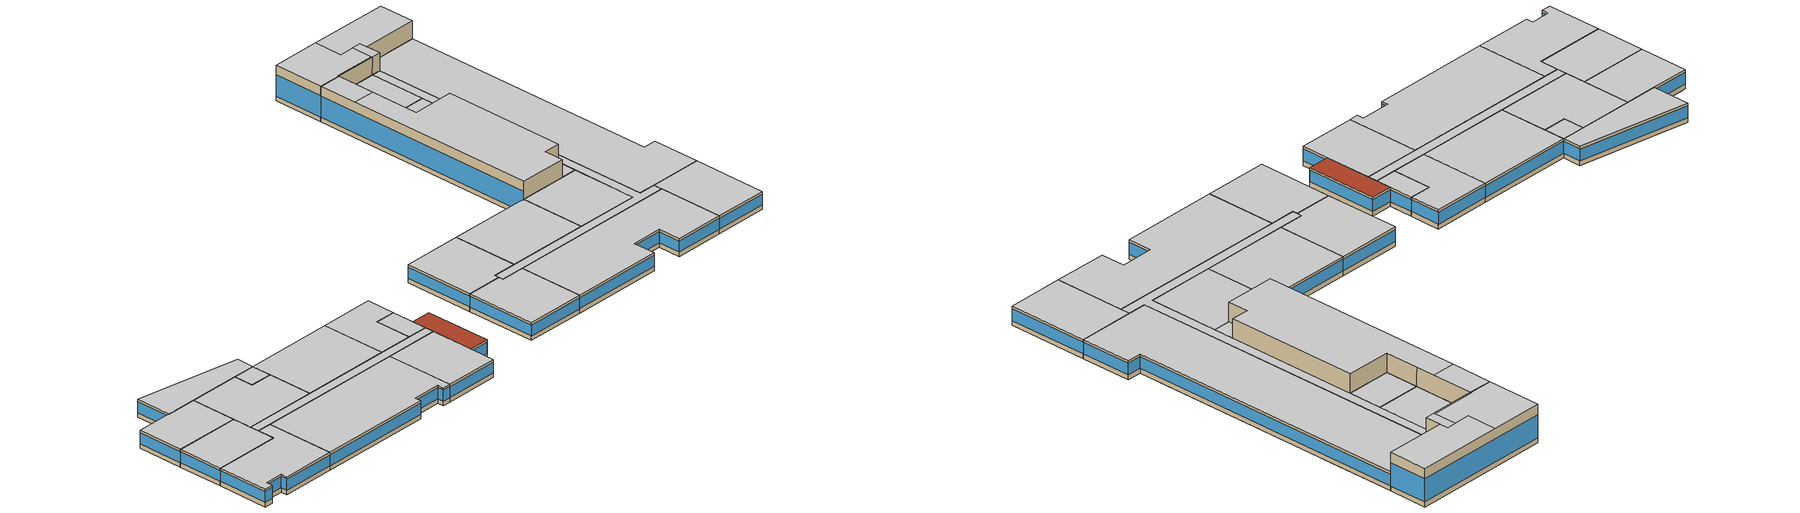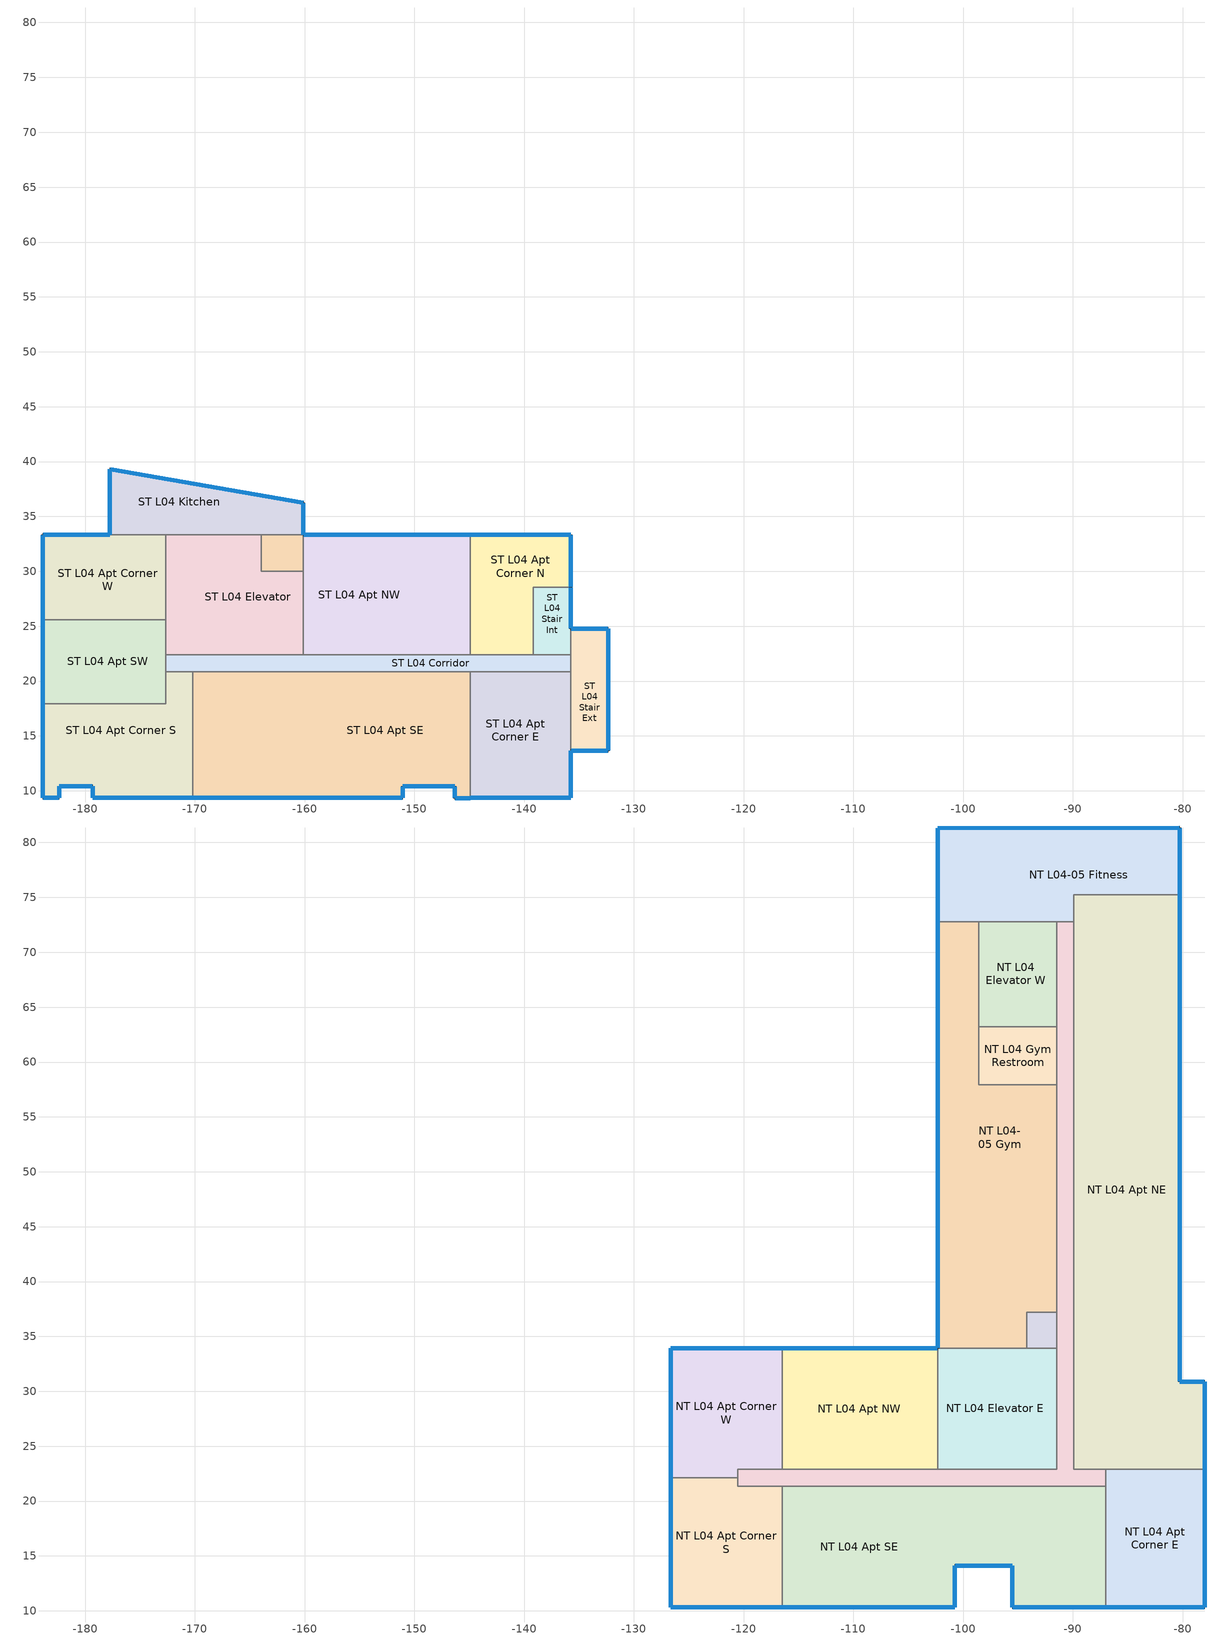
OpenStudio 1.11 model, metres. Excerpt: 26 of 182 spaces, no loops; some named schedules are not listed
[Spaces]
ST L04 Apt Corner S
 floor to ST L03 Garage: -170.22,20.87 -170.22,10.15 -179.33,10.15 -179.33,10.43 -182.38,10.43 -182.38,10.15 -183.24,10.15 -183.24,17.94 -172.65,17.94 -172.65,20.87 z11.58
 floor ground: -170.22,10.15 -170.22,9.34 -179.33,9.34 -179.33,10.15 z11.58; -183.24,17.94 -183.24,10.15 -182.38,10.15 -182.38,9.34 -183.85,9.34 -183.85,17.94 z11.58
 wall outside: -183.85,17.94 -183.85,9.34 -182.38,9.34 -182.38,10.43 -179.33,10.43 -179.33,9.34 -170.22,9.34 z11.58:14.53
 wall to ST L04 Corridor: -170.22,20.87 -172.65,20.87 z11.58:14.53
 wall to ST L04 Apt SE: -170.22,9.34 -170.22,20.87 z11.58:14.53
 wall to ST L04 Apt SW: -172.65,20.87 -172.65,17.94 -183.85,17.94 z11.58:14.53
 window: -183.83,9.34 -182.4,9.34 z12.34:14.18; -179.31,9.34 -170.25,9.34 / -183.85,17.92 -183.85,9.37 z12.34:14.12; -182.38,9.37 -182.38,10.41 / -179.33,10.41 -179.33,9.37 z12.34:14.2; -182.35,10.43 -179.36,10.43 z12.34:14.14
 ceiling adiabatic (Interior Ceiling): -170.22,9.34 -170.22,20.87 -172.65,20.87 -172.65,17.94 -183.85,17.94 -183.85,9.34 -182.38,9.34 -182.38,10.43 -179.33,10.43 -179.33,9.34 z14.53
ST L04 Apt SE
 floor to ST L03 Garage: -160.43,20.87 -160.43,10.15 -170.22,10.15 -170.22,20.87 z11.58; -144.9,20.87 -144.9,10.15 -146.31,10.15 -146.31,10.41 -151.09,10.41 -151.09,10.15 -160.43,10.15 -160.43,20.87 z11.58
 floor ground: -144.9,10.15 -144.9,9.34 -146.31,9.34 -146.31,10.15 z11.58; -151.09,10.15 -151.09,9.34 -170.22,9.34 -170.22,10.15 z11.58
 wall outside: -170.22,9.34 -151.09,9.34 -151.09,10.41 -146.31,10.41 -146.31,9.34 -144.9,9.34 z11.58:14.53
 wall to ST L04 Corridor: -144.9,20.87 -170.22,20.87 z11.58:14.53
 wall to ST L04 Apt Corner E: -144.9,9.34 -144.9,20.87 z11.58:14.53
 window: -151.09,9.37 -151.09,10.39 / -146.31,10.39 -146.31,9.37 z12.34:14.2; -151.06,10.41 -146.34,10.41 z12.34:14.13; -170.2,9.34 -151.11,9.34 z12.34:14.12; -146.29,9.34 -144.93,9.34 z12.34:14.18
 ceiling adiabatic (Interior Ceiling): -144.9,9.34 -144.9,20.87 -170.22,20.87 -170.22,9.34 -151.09,9.34 -151.09,10.41 -146.31,10.41 -146.31,9.34 z14.53
ST L04 Apt Corner E
 floor to ST L03 Garage: -136.66,20.87 -136.66,10.15 -144.9,10.15 -144.9,20.87 z11.58
 floor to ST L03 Stairs: -135.74,20.87 -135.74,13.66 -136.66,13.66 -136.66,20.87 z11.58
 floor ground: -135.74,13.66 -135.74,9.34 -144.9,9.34 -144.9,10.15 -136.66,10.15 -136.66,13.66 z11.58
 wall outside: -144.9,9.34 -135.74,9.34 -135.74,13.66 z11.58:14.53
 wall to ST L04 Corridor: -135.74,20.87 -144.9,20.87 z11.58:14.53
 wall to ST L04 Stair Ext: -135.74,13.66 -135.74,20.87 z11.58:14.53
 window: -135.74,9.37 -135.74,13.63 z12.34:14.13; -144.88,9.34 -135.77,9.34 z12.34:14.12
 ceiling adiabatic (Interior Ceiling): -135.74,9.34 -135.74,20.87 -144.9,20.87 -144.9,9.34 z14.53
ST L04 Stair Ext
 floor to ST L03 Garage: -132.34,24.78 -132.34,22.5 -135.74,22.5 -135.74,24.78 z11.58
 floor to ST L03 Stairs: -132.34,22.5 -132.34,13.66 -135.74,13.66 -135.74,22.5 z11.58
 wall outside: -135.74,13.66 -132.34,13.66 -132.34,24.78 -135.74,24.78 z11.58:14.53
 wall to ST L04 Corridor: -135.74,22.39 -135.74,20.87 z11.58:14.53
 wall to ST L04 Stair Int: -135.74,24.78 -135.74,22.39 z11.58:14.53
 window: -132.37,24.78 -135.72,24.78 / -135.72,13.66 -132.37,13.66 z12.34:14.14; -132.34,13.68 -132.34,24.76 z12.34:14.12
 roof outside: -132.34,13.66 -132.34,24.78 -135.74,24.78 -135.74,13.66 z14.53
ST L04 Apt SW
 floor to ST L03 Garage: -172.65,25.6 -172.65,17.94 -183.24,17.94 -183.24,25.6 z11.58
 floor ground: -183.24,25.6 -183.24,17.94 -183.85,17.94 -183.85,25.6 z11.58
 wall outside: -183.85,25.6 -183.85,17.94 z11.58:14.53
 wall to ST L04 Apt Corner W: -172.65,25.6 -183.85,25.6 z11.58:14.53
 wall to ST L04 Elevator: -172.65,22.39 -172.65,25.6 z11.58:14.53
 wall to ST L04 Corridor: -172.65,20.87 -172.65,22.39 z11.58:14.53
 window: -183.85,25.57 -183.85,17.97 z12.34:14.12
 ceiling adiabatic (Interior Ceiling): -172.65,17.94 -172.65,25.6 -183.85,25.6 -183.85,17.94 z14.53
ST L04 Corridor
 floor to ST L03 Garage: -136.66,22.39 -136.66,20.87 -160.43,20.87 -160.43,22.39 z11.58; -160.43,22.39 -160.43,20.87 -172.65,20.87 -172.65,22.39 z11.58
 floor to ST L03 Stairs: -135.74,22.39 -135.74,20.87 -136.66,20.87 -136.66,22.39 z11.58
 wall to ST L04 Elevator: -160.13,22.39 -172.65,22.39 z11.58:14.53
 wall to ST L04 Apt NW: -144.9,22.39 -160.13,22.39 z11.58:14.53
 wall to ST L04 Apt Corner N: -139.17,22.39 -144.9,22.39 z11.58:14.53
 wall to ST L04 Stair Int: -135.74,22.39 -139.17,22.39 z11.58:14.53
 ceiling adiabatic (Interior Ceiling): -135.74,20.87 -135.74,22.39 -172.65,22.39 -172.65,20.87 z14.53
ST L04 Elevator
 floor to ST L03 Garage: -160.13,29.99 -160.13,22.39 -160.43,22.39 -160.43,29.99 z11.58; -169.98,32.86 -169.98,22.5 -160.43,22.5 -160.43,22.39 -172.65,22.39 -172.65,32.86 z11.58; -163.94,32.86 -163.94,29.99 -160.43,29.99 -160.43,22.5 -169.98,22.5 -169.98,32.86 z11.58; -163.94,33.32 -163.94,32.86 -172.65,32.86 -172.65,33.32 z11.58
 wall to ST L04 Kitchen: -163.94,33.32 -172.65,33.32 z11.58:14.53
 wall to ST L04 Restroom: -160.13,29.99 -163.94,29.99 -163.94,33.32 z11.58:14.53
 wall to ST L04 Apt NW: -160.13,22.39 -160.13,29.99 z11.58:14.53
 wall to ST L04 Apt Corner W: -172.65,33.32 -172.65,25.6 z11.58:14.53
 ceiling adiabatic (Interior Ceiling): -160.13,22.39 -160.13,29.99 -163.94,29.99 -163.94,33.32 -172.65,33.32 -172.65,22.39 z14.53
ST L04 Apt NW
 floor to ST L03 Garage: -144.9,33.32 -144.9,26.3 -160.13,33.32 z11.58; -160.13,33.32 -144.9,26.3 -144.9,22.39 -160.13,22.39 z11.58
 wall outside: -144.9,33.32 -160.13,33.32 z11.58:14.53
 wall to ST L04 Restroom: -160.13,33.32 -160.13,29.99 z11.58:14.53
 wall to ST L04 Apt Corner N: -144.9,22.39 -144.9,33.32 z11.58:14.53
 window: -144.93,33.32 -160.1,33.32 z12.34:14.12
 ceiling adiabatic (Interior Ceiling): -144.9,22.39 -144.9,33.32 -160.13,33.32 -160.13,22.39 z14.53
ST L04 Apt Corner N
 floor to ST L03 Garage: -144.9,26.3 -139.17,23.66 -139.17,22.39 -144.9,22.39 z11.58; -135.74,33.32 -135.74,28.54 -139.17,28.54 -139.17,23.66 -144.9,26.3 -144.9,33.32 z11.58
 wall outside: -135.74,28.54 -135.74,33.32 -144.9,33.32 z11.58:14.53
 wall to ST L04 Stair Int: -139.17,22.39 -139.17,28.54 -135.74,28.54 z11.58:14.53
 window: -135.77,33.32 -144.88,33.32 z12.34:14.12; -135.74,28.57 -135.74,33.29 z12.34:14.13
 ceiling adiabatic (Interior Ceiling): -139.17,22.39 -139.17,28.54 -135.74,28.54 -135.74,33.32 -144.9,33.32 -144.9,22.39 z14.53
ST L04 Stair Int
 floor to ST L03 Garage: -135.74,28.54 -135.74,22.5 -136.66,22.5 -139.17,23.66 -139.17,28.54 z11.58; -139.17,23.66 -136.66,22.5 -136.66,22.39 -139.17,22.39 z11.58
 floor to ST L03 Stairs: -135.74,22.5 -135.74,22.39 -136.66,22.39 -136.66,22.5 z11.58
 wall outside: -135.74,24.78 -135.74,28.54 z11.58:14.53
 window: -135.74,24.81 -135.74,28.52 z12.34:14.14
 ceiling adiabatic (Interior Ceiling): -135.74,22.39 -135.74,28.54 -139.17,28.54 -139.17,22.39 z14.53
ST L04 Apt Corner W
 floor to ST L03 Garage: -183.24,33.32 -177.76,33.32 -183.24,32.86 z11.58; -172.65,32.86 -172.65,25.6 -183.24,25.6 -183.24,32.86 z11.58; -172.65,33.32 -172.65,32.86 -183.24,32.86 -177.76,33.32 z11.58
 floor ground: -183.24,33.32 -183.24,25.6 -183.85,25.6 -183.85,33.32 z11.58
 wall outside: -177.76,33.32 -183.85,33.32 -183.85,25.6 z11.58:14.53
 wall to ST L04 Kitchen: -172.65,33.32 -177.76,33.32 z11.58:14.53
 window: -177.78,33.32 -183.83,33.32 z12.34:14.13; -183.85,33.29 -183.85,25.62 z12.34:14.12
 ceiling adiabatic (Interior Ceiling): -172.65,25.6 -172.65,33.32 -183.85,33.32 -183.85,25.6 z14.53
ST L04 Restroom
 floor to ST L03 Garage: -160.43,32.86 -160.43,29.99 -163.94,29.99 -163.94,32.86 z11.58; -163.94,33.32 -160.13,33.32 -160.43,32.86 -163.94,32.86 z11.58; -160.13,33.32 -160.13,29.99 -160.43,29.99 -160.43,32.86 z11.58
 wall to ST L04 Kitchen: -160.13,33.32 -163.94,33.32 z11.58:14.53
 ceiling adiabatic (Interior Ceiling): -160.13,29.99 -160.13,33.32 -163.94,33.32 -163.94,29.99 z14.53
ST L04 Kitchen
 floor to ST L03 Garage: -177.76,39.31 -160.13,36.22 -160.13,33.32 -177.76,33.32 z11.58
 wall outside: -160.13,33.32 -160.13,36.22 -177.76,39.31 -177.76,33.32 z11.58:14.53
 window: -177.76,39.28 -177.76,33.34 z12.34:14.13; -160.13,33.34 -160.13,36.2 z12.34:14.14; -160.15,36.23 -177.73,39.3 z12.34:14.12
 ceiling adiabatic (Interior Ceiling): -160.13,33.32 -160.13,36.22 -177.76,39.31 -177.76,33.32 z14.53
NT L04 Apt Corner S
 floor to NT L03 Garage: -120.54,22.1 -120.54,21.35 -116.5,21.35 -116.5,10.31 -126.67,10.31 -126.67,22.1 z13.26
 wall outside: -126.67,22.1 -126.67,10.31 -116.5,10.31 z13.26:16.21
 wall to NT L04 Apt Corner W: -120.54,22.1 -126.67,22.1 z13.26:16.21
 wall to NT L04 Corridor: -116.5,21.35 -120.54,21.35 -120.54,22.1 z13.26:16.21
 wall to NT L04 Apt SE: -116.5,10.31 -116.5,21.35 z13.26:16.21
 window: -126.65,10.31 -116.52,10.31 / -126.67,22.08 -126.67,10.33 z14.02:15.8
 ceiling to NT L05 Apt Corner S: -116.5,10.31 -116.5,21.35 -120.54,21.35 -120.54,22.1 -126.67,22.1 -126.67,10.31 z16.21
NT L04 Apt SE
 floor to NT L03 Garage: -87.02,21.35 -87.02,10.31 -95.03,10.31 -95.03,14.11 -101.03,14.11 -101.03,10.31 -102.41,10.31 -102.41,21.35 z13.26; -102.41,21.35 -102.41,10.31 -116.5,10.31 -116.5,21.35 z13.26
 floor ground: -95.03,14.11 -95.03,10.31 -95.53,10.31 -95.53,14.11 z13.26; -100.77,14.11 -100.77,10.31 -101.03,10.31 -101.03,14.11 z13.26
 wall outside: -116.5,10.31 -100.77,10.31 -100.77,14.11 -95.53,14.11 -95.53,10.31 -87.02,10.31 z13.26:16.21
 wall to NT L04 Corridor: -87.02,21.35 -116.5,21.35 z13.26:16.21
 wall to NT L04 Apt Corner E: -87.02,10.31 -87.02,21.35 z13.26:16.21
 window: -116.47,10.31 -100.79,10.31 z14.02:15.79; -95.5,10.31 -87.05,10.31 z14.02:15.8; -100.77,10.33 -100.77,14.09 / -100.74,14.11 -95.56,14.11 / -95.53,14.09 -95.53,10.33 z14.02:15.81
 ceiling to NT L05 Apt SE: -87.02,10.31 -87.02,21.35 -116.5,21.35 -116.5,10.31 -100.77,10.31 -100.77,14.11 -95.53,14.11 -95.53,10.31 z16.21
NT L04 Apt Corner E
 floor to NT L03 Garage: -87.02,22.88 -78.01,22.88 -78.01,10.31 -87.02,10.31 z13.26
 wall outside: -87.02,10.31 -78.01,10.31 -78.01,22.88 z13.26:16.21
 wall to NT L04 Corridor: -87.02,22.88 -87.02,21.35 z13.26:16.21
 wall to NT L04 Apt NE: -78.01,22.88 -87.02,22.88 z13.26:16.21
 window: -87,10.31 -78.04,10.31 / -78.01,10.33 -78.01,22.85 z14.02:15.8
 ceiling to NT L05 Apt Corner E: -78.01,10.31 -78.01,22.88 -87.02,22.88 -87.02,10.31 z16.21
NT L04 Corridor
 floor to NT L03 Garage: -89.94,63.23 -89.94,58.53 -91.46,57.92 -91.46,63.22 z13.26; -89.94,33.72 -89.94,22.88 -87.02,22.88 -87.02,21.35 -102.41,21.35 -102.41,22.88 -91.46,22.88 -91.46,33.72 z13.26; -89.94,63.31 -89.94,63.23 -91.46,63.22 -91.46,63.31 z13.26; -120.54,22.88 -102.41,22.88 -102.41,21.35 -120.54,21.35 z13.26; -89.94,72.77 -89.94,63.31 -91.46,63.31 -91.46,72.77 z13.26; -89.94,58.53 -89.94,36.79 -91.46,37.18 -91.46,57.92 z13.26; -91.46,37.18 -89.94,36.79 -89.94,33.9 -91.46,33.92 z13.26; -91.46,33.92 -89.94,33.9 -89.94,33.72 -91.46,33.72 z13.26
 wall to NT L04 Apt Corner W: -116.5,22.88 -120.54,22.88 -120.54,22.1 z13.26:16.21
 wall to NT L04 Apt NW: -102.34,22.88 -116.5,22.88 z13.26:16.21
 wall to NT L04 Elevator E: -91.46,33.92 -91.46,22.88 -102.34,22.88 z13.26:16.21
 wall to NT L04 Elec: -91.46,37.18 -91.46,33.92 z13.26:16.21
 wall to NT L04-05 Gym: -91.46,57.92 -91.46,37.18 z13.26:16.21
 wall to NT L04 Gym Restroom: -91.46,63.22 -91.46,57.92 z13.26:16.21
 wall to NT L04 Elevator W: -91.46,72.77 -91.46,63.22 z13.26:16.21
 wall to NT L04-05 Fitness: -89.94,72.77 -91.46,72.77 z13.26:16.21
 wall to NT L04 Apt NE: -87.02,22.88 -89.94,22.88 -89.94,72.77 z13.26:16.21
 ceiling to NT L05 Corridor: -87.02,21.35 -87.02,22.88 -89.94,22.88 -89.94,72.77 -91.46,72.77 -91.46,22.88 -120.54,22.88 -120.54,21.35 z16.21
NT L04 Apt Corner W
 floor to NT L03 Garage: -116.5,33.92 -116.5,22.88 -120.54,22.88 -120.54,22.1 -126.67,22.1 -126.67,33.92 z13.26
 wall outside: -116.5,33.92 -126.67,33.92 -126.67,22.1 z13.26:16.21
 wall to NT L04 Apt NW: -116.5,22.88 -116.5,33.92 z13.26:16.21
 window: -116.52,33.92 -126.65,33.92 / -126.67,33.9 -126.67,22.13 z14.02:15.8
 ceiling to NT L05 Apt Corner W: -120.54,22.1 -120.54,22.88 -116.5,22.88 -116.5,33.92 -126.67,33.92 -126.67,22.1 z16.21
NT L04 Apt NW
 floor to NT L03 Garage: -102.34,33.72 -102.34,23.15 -102.41,23.15 -102.41,33.72 z13.26; -102.34,23.15 -102.34,22.88 -102.41,22.88 -102.41,23.15 z13.26; -102.34,33.92 -102.34,33.72 -102.41,33.72 -102.41,22.88 -116.5,22.88 -116.5,33.92 z13.26
 wall outside: -102.34,33.92 -116.5,33.92 z13.26:16.21
 wall to NT L04 Elevator E: -102.34,22.88 -102.34,33.92 z13.26:16.21
 window: -102.37,33.92 -116.47,33.92 z14.02:15.8
 ceiling to NT L05 Apt NW: -102.34,22.88 -102.34,33.92 -116.5,33.92 -116.5,22.88 z16.21
NT L04 Elevator E
 floor to NT L03 Garage: -94.21,33.92 -102.34,33.72 -102.34,33.92 z13.26; -91.46,33.72 -91.46,22.88 -102.34,22.88 -102.34,23.15 -91.83,23.15 -91.83,33.72 z13.26; -91.46,33.92 -91.46,33.72 -102.34,33.72 -94.21,33.92 z13.26; -91.83,33.72 -91.83,23.15 -102.34,23.15 -102.34,33.72 z13.26
 wall to NT L04-05 Gym: -94.21,33.92 -102.34,33.92 z13.26:16.21
 wall to NT L04 Elec: -91.46,33.92 -94.21,33.92 z13.26:16.21
 ceiling to NT L05 Elevator E: -91.46,22.88 -91.46,33.92 -102.34,33.92 -102.34,22.88 z16.21
NT L04 Apt NE
 floor to NT L03 Garage: -80.29,63.3 -80.29,62.4 -89.94,58.53 -89.94,63.23 z13.26; -80.29,33.72 -80.29,30.87 -78.01,30.87 -78.01,22.88 -89.94,22.88 -89.94,33.72 z13.26; -80.29,63.31 -80.29,63.3 -89.94,63.23 -89.94,63.31 z13.26; -80.29,62.4 -80.29,34.31 -89.94,36.79 -89.94,58.53 z13.26; -80.29,75.26 -80.29,63.31 -89.94,63.31 -89.94,75.26 z13.26; -89.94,36.79 -80.29,34.31 -80.29,33.76 -89.94,33.9 z13.26; -89.94,33.9 -80.29,33.76 -80.29,33.72 -89.94,33.72 z13.26
 wall outside: -78.01,22.88 -78.01,30.87 -80.29,30.87 -80.29,75.26 z13.26:16.21
 wall to NT L04-05 Fitness: -80.29,75.26 -89.94,75.26 -89.94,72.77 z13.26:16.21
 window: -78.01,22.9 -78.01,30.85 z14.02:15.8; -80.29,30.9 -80.29,75.23 z14.02:15.79; -78.04,30.87 -80.27,30.87 z14.02:15.83
 ceiling to NT L05 Apt NE: -78.01,22.88 -78.01,30.87 -80.29,30.87 -80.29,75.26 -89.94,75.26 -89.94,22.88 z16.21
NT L04-05 Gym
 floor to NT L03 Garage: -102.34,72.77 -98.74,63.31 -98.59,57.92 -102.34,33.92 z13.26; -91.46,57.92 -102.34,33.92 -98.59,57.92 z13.26; -98.74,72.77 -98.74,63.31 -102.34,72.77 z13.26; -98.74,63.31 -98.59,63.22 -98.59,57.92 z13.26; -94.21,37.18 -94.21,33.92 -102.34,33.92 z13.26; -98.59,63.31 -98.59,63.22 -98.74,63.31 z13.26; -91.46,57.92 -94.21,37.18 -102.34,33.92 z13.26; -98.59,72.77 -98.59,63.31 -98.74,63.31 -98.74,72.77 z13.26; -91.46,57.92 -91.46,37.18 -94.21,37.18 z13.26
 wall outside: -102.34,72.77 -102.34,33.92 z13.26:19.15
 wall to NT L05 Elec: -94.21,33.92 -94.21,37.18 -91.46,37.18 z16.21:19.15
 wall to NT L05 Elevator E: -102.34,33.92 -94.21,33.92 z16.21:19.15
 wall to NT L04-05 Fitness: -98.59,72.77 -102.34,72.77 z13.26:16.21; -98.59,72.77 -102.34,72.77 z16.21:19.15
 wall to NT L05 Office: -91.46,57.92 -98.59,57.92 -98.59,63.22 z16.21:19.15
 wall to NT L04 Gym Restroom: -91.46,57.92 -98.59,57.92 -98.59,63.22 z13.26:16.21
 wall to NT L05 Elevator W: -98.59,63.22 -98.59,72.77 z16.21:19.15
 wall to NT L04 Elevator W: -98.59,63.22 -98.59,72.77 z13.26:16.21
 wall to NT L04 Elec: -94.21,33.92 -94.21,37.18 -91.46,37.18 z13.26:16.21
 wall to NT L05 Corridor: -91.46,37.18 -91.46,57.92 z16.21:19.15
 window: -102.34,72.74 -102.34,33.95 z14.02:17.56
 ceiling to NT L06 Apt SW: -94.21,33.92 -94.21,37.18 -91.46,37.18 -91.46,57.92 -98.59,57.92 -98.59,66.27 -102.34,66.27 -102.34,33.92 z19.15
 ceiling to NT L06 Apt Corner W-N: -98.59,66.27 -98.59,72.77 -102.34,72.77 -102.34,66.27 z19.15
NT L04 Elec
 floor to NT L03 Garage: -91.46,37.18 -91.46,33.92 -94.21,33.92 -94.21,37.18 z13.26
 ceiling to NT L05 Elec: -91.46,33.92 -91.46,37.18 -94.21,37.18 -94.21,33.92 z16.21
NT L04 Gym Restroom
 floor to NT L03 Garage: -91.46,63.22 -91.46,57.92 -98.59,57.92 -98.59,63.22 z13.26
 wall to NT L04 Elevator W: -91.46,63.22 -98.59,63.22 z13.26:16.21
 ceiling to NT L05 Office: -91.46,57.92 -91.46,63.22 -98.59,63.22 -98.59,57.92 z16.21
NT L04 Elevator W
 floor to NT L03 Garage: -91.46,63.31 -91.46,63.22 -98.59,63.22 -98.59,63.31 z13.26; -91.83,72.77 -91.83,63.31 -98.59,63.31 -98.59,72.77 z13.26; -91.46,72.77 -91.46,63.31 -91.83,63.31 -91.83,72.77 z13.26
 wall to NT L04-05 Fitness: -91.46,72.77 -98.59,72.77 z13.26:16.21
 ceiling to NT L05 Elevator W: -91.46,63.22 -91.46,72.77 -98.59,72.77 -98.59,63.22 z16.21
NT L04-05 Fitness
 floor to NT L03 Garage: -91.83,72.81 -91.83,72.77 -98.74,72.77 -98.74,72.81 z13.26; -80.29,81.32 -80.29,75.26 -89.94,75.26 -89.94,72.77 -91.83,72.77 -91.83,72.81 -98.74,72.81 -98.74,81.32 z13.26; -98.74,81.32 -98.74,72.77 -102.34,72.77 -102.34,81.32 z13.26
 wall outside: -80.29,75.26 -80.29,81.32 -102.34,81.32 -102.34,72.77 z13.26:19.15
 wall to NT L05 Apt NE: -89.94,72.77 -89.94,75.26 -80.29,75.26 z16.21:19.15
 wall to NT L05 Elevator W: -98.59,72.77 -91.46,72.77 z16.21:19.15
 wall to NT L05 Corridor: -91.46,72.77 -89.94,72.77 z16.21:19.15
 window: -102.34,81.3 -102.34,72.79 z14.02:17.58; -80.32,81.32 -102.32,81.32 z14.02:17.56; -80.29,75.29 -80.29,81.3 z14.02:17.59
 ceiling to NT L06 Corridor: -89.94,72.77 -89.94,76.58 -91.46,76.58 -91.46,72.77 z19.15
 ceiling to NT L06 Elevator W: -91.46,72.77 -91.46,72.92 -98.59,72.92 -98.59,72.77 z19.15
 ceiling to NT L06 Apt Corner N: -80.29,75.26 -80.29,81.32 -94.01,81.32 -94.01,76.58 -89.94,76.58 -89.94,75.26 z19.15
 ceiling to NT L06 Apt Corner W-N: -98.59,72.77 -98.59,72.92 -91.46,72.92 -91.46,76.58 -94.01,76.58 -94.01,81.32 -102.34,81.32 -102.34,72.77 z19.15
[Building]
Building 1: North Axis {deg}=315; Space Type=90.1-2007 - MidriseApartment - Apartment; Default Construction Set=90.1-2007 - CZ5-6 - MidriseApartment
[ClimateZones]
Climate Zone Institution Name 1=ASHRAE; Climate Zone Document Name 1=ANSI/ASHRAE Standard 169; Climate Zone Document Year 1=2006; Climate Zone Institution Name 2=CEC; Climate Zone Document Name 2=California Climate Zone Descriptions; Climate Zone Document Year 2=1995
[Site]
Denver Intl Ap: Latitude {deg}=39.83; Longitude {deg}=-104.65; Time Zone {hr}=-7; Elevation {m}=1650
[SizingPeriod:DesignDay] Barometric Pressure {Pa}=83011; Sky Clearness=0; Rain Indicator=0; Snow Indicator=0; Day of Month=21; Daylight Saving Time Indicator=0; Dry-Bulb Temperature Range Modifier Type=DefaultMultipliers
Name | Maximum Dry-Bulb Temperature {C} | Daily Dry-Bulb Temperature Range {deltaC} | Humidity Indicating Conditions at Maximum Dry-Bulb | Wind Speed {m/s} | Wind Direction {deg} | Month | Day Type | Humidity Indicating Type | Solar Model Indicator | ASHRAE Taub | ASHRAE Taud
Denver Intl Ap Ann Hum_n 99.6% Condns DP=>MCDB | -11.7 | 0 | -21.5 | 3.3 | 160 | 12 | WinterDesignDay | Dewpoint | ASHRAEClearSky
Denver Intl Ap Ann Clg .4% Condns DB=>MWB | 34.6 | 15.2 | 15.7 | 4.2 | 80 | 7 | SummerDesignDay | Wetbulb | ASHRAETau | 0.424 | 2.012
Denver Intl Ap Ann Htg 99.6% Condns DB | -17.4 | 0 | -17.4 | 3.3 | 160 | 12 | WinterDesignDay | Wetbulb | ASHRAEClearSky
Denver Intl Ap Ann Clg .4% Condns DP=>MDB | 19.9 | 15.2 | 16 | 4.2 | 80 | 7 | SummerDesignDay | Dewpoint | ASHRAETau | 0.424 | 2.012
[Construction]
ExtSlabCarpet 4in ClimateZone 1-8: MAT-CC05 4 HW CONCRETE, CP02 CARPET PAD
Interior Floor: F16 Acoustic tile, F05 Ceiling air space resistance, M11 100mm lightweight concrete
Interior Wall: G01a 19mm gypsum board, F04 Wall air space resistance, G01a 19mm gypsum board
Interior Ceiling: M11 100mm lightweight concrete, F05 Ceiling air space resistance, F16 Acoustic tile
Exterior Door: F08 Metal surface, I01 25mm insulation board
Interior Window: Clear 3mm
Interior Door; Interior Partition: G05 25mm wood
ASHRAE 90.1-2007 ExtWall SteelFrame ClimateZone alt-res 2-6: Wood Siding, Steel Frame Wall Insulation R-13.81 IP, 1/2IN Gypsum
ASHRAE 90.1-2007 ExtRoof IEAD ClimateZone 2-8: Roof Membrane, IEAD Roof Insulation R-19.72 IP, Metal Decking
15023 Window Curtainwall: Viracon VUE1-30 Curtainwall
[Material] Thermal Absorptance=0.9
Name | Roughness | Thickness {m} | Conductivity {W/m-K} | Density {kg/m3} | Specific Heat {J/kg-K} | Solar Absorptance | Visible Absorptance
MAT-CC05 4 HW CONCRETE | Rough | 0.1016 | 1.311 | 2240 | 836.8 | 0.85 | 0.85
1/2IN Gypsum | Smooth | 0.0127 | 0.16 | 784.9 | 830 | 0.4 | 0.4
Roof Membrane | VeryRough | 0.00950001 | 0.16 | 1121.29 | 1460 | 0.7 | 0.7
Metal Decking | MediumSmooth | 0.0015 | 45.006 | 7680 | 418.4 | 0.6 | 0.6
F16 Acoustic tile | MediumSmooth | 0.0191 | 0.06 | 368 | 590 | 0.3 | 0.3
M11 100mm lightweight concrete | MediumRough | 0.1016 | 0.53 | 1280 | 840 | 0.5 | 0.5
G01a 19mm gypsum board | MediumSmooth | 0.019 | 0.16 | 800 | 1090 | 0.4 | 0.4
F08 Metal surface | Smooth | 0.0008 | 45.28 | 7824 | 500 | 0.7 | 0.7
I01 25mm insulation board | MediumRough | 0.0254 | 0.03 | 43 | 1210 | 0.6 | 0.6
G05 25mm wood | MediumSmooth | 0.0254 | 0.15 | 608 | 1630 | 0.5 | 0.5
Wood Siding | MediumSmooth | 0.01 | 0.11 | 544.62 | 1210 | 0.78 | 0.78
Steel Frame Wall Insulation R-13.81 IP | MediumRough | 0.143822 | 0.049 | 265 | 836.8 | 0.7 | 0.7
IEAD Roof Insulation R-19.72 IP | MediumRough | 0.170137 | 0.049 | 265 | 836.8 | 0.7 | 0.7
[Material:NoMass]
CP02 CARPET PAD: Roughness=Smooth; Thermal Resistance {m2-K/W}=0.1; Thermal Absorptance=0.9; Solar Absorptance=0.8; Visible Absorptance=0.8
[Material:AirGap]
Name | Thermal Resistance {m2-K/W}
F05 Ceiling air space resistance | 0.18
F04 Wall air space resistance | 0.15
[WindowMaterial:Glazing]
Clear 3mm: Optical Data Type=SpectralAverage; Thickness {m}=0.003; Solar Transmittance at Normal Incidence=0.837; Front Side Solar Reflectance at Normal Incidence=0.075; Back Side Solar Reflectance at Normal Incidence=0; Visible Transmittance at Normal Incidence=0.898; Front Side Visible Reflectance at Normal Incidence=0.081; Back Side Visible Reflectance at Normal Incidence=0; Infrared Transmittance at Normal Incidence=0; Front Side Infrared Hemispherical Emissivity=0.84; Back Side Infrared Hemispherical Emissivity=0.84; Conductivity {W/m-K}=0.9; Dirt Correction Factor for Solar and Visible Transmittance=1; Solar Diffusing=No
[DefaultConstructionSet]
90.1-2007 - CZ5-6 - MidriseApartment: Default Exterior Surface Constructions=Default Surface Constructions 25; Default Interior Surface Constructions=Default Surface Constructions 26; Default Ground Contact Surface Constructions=Default Surface Constructions 27; Default Exterior SubSurface Constructions=Default Sub Surface Constructions 17; Default Interior SubSurface Constructions=Default Sub Surface Constructions 18; Interior Partition Construction=Interior Partition
[WindowMaterial:SimpleGlazingSystem]
Viracon VUE1-30 Curtainwall: U-Factor {W/m2-K}=2.35648; Solar Heat Gain Coefficient=0.188; Visible Transmittance=0.264
[DefaultSurfaceConstructions]
Name | Floor Construction | Wall Construction | Roof Ceiling Construction
Default Surface Constructions 25 | ExtSlabCarpet 4in ClimateZone 1-8 | ASHRAE 90.1-2007 ExtWall SteelFrame ClimateZone alt-res 2-6 | ASHRAE 90.1-2007 ExtRoof IEAD ClimateZone 2-8
Default Surface Constructions 26 | Interior Floor | Interior Wall | Interior Ceiling
Default Surface Constructions 27 | ExtSlabCarpet 4in ClimateZone 1-8 | ExtSlabCarpet 4in ClimateZone 1-8 | ExtSlabCarpet 4in ClimateZone 1-8
[DefaultSubSurfaceConstructions]
Name | Fixed Window Construction | Operable Window Construction | Door Construction | Tubular Daylight Dome Construction | Tubular Daylight Diffuser Construction
Default Sub Surface Constructions 17 | 15023 Window Curtainwall | 15023 Window Curtainwall | Exterior Door | Interior Window | Interior Window
Default Sub Surface Constructions 18 | Interior Window | Interior Window | Interior Door
[DesignSpecification:OutdoorAir] Outdoor Air Method=Sum
Name | Outdoor Air Flow per Floor Area {m3/s-m2} | Outdoor Air Flow per Person {m3/s-person}
90.1-2007 - MidriseApartment - Corridor Ventilation; 90.1-2007 - SmHotel - PublicRestroom Ventilation; 90.1-2007 - SmHotel - Stair Ventilation | 0.0003048
90.1-2007 - LrgHotel - Kitchen Ventilation | 0.0009144 | 0.00353961
90.1-2007 - LrgHotel - Mechanical Ventilation | 0.0006096
90.1-2007 - SmHotel - Exercise Ventilation | 0.0003048 | 0.00943895
90.1-2010 - MidriseApartment - Apartment Ventilation | 0.0003048 | 0.00235974
[ThermostatSetpoint:DualSetpoint] Heating Setpoint Temperature Schedule=MidriseApartment Apartment HtgSetp; Cooling Setpoint Temperature Schedule=MidriseApartment Apartment ClgSetp
Thermostat Setpoint Dual Setpoint 3; Thermostat Setpoint Dual Setpoint 4; Thermostat Setpoint Dual Setpoint 25; Thermostat Setpoint Dual Setpoint 27; Thermostat Setpoint Dual Setpoint 35; Thermostat Setpoint Dual Setpoint 39; Thermostat Setpoint Dual Setpoint 41; Thermostat Setpoint Dual Setpoint 52; Thermostat Setpoint Dual Setpoint 62; Thermostat Setpoint Dual Setpoint 78; Thermostat Setpoint Dual Setpoint 89; Thermostat Setpoint Dual Setpoint 90; Thermostat Setpoint Dual Setpoint 93; Thermostat Setpoint Dual Setpoint 110; Thermostat Setpoint Dual Setpoint 122; Thermostat Setpoint Dual Setpoint 125; Thermostat Setpoint Dual Setpoint 128; Thermostat Setpoint Dual Setpoint 131; Thermostat Setpoint Dual Setpoint 134; Thermostat Setpoint Dual Setpoint 137; Thermostat Setpoint Dual Setpoint 142; Thermostat Setpoint Dual Setpoint 154; Thermostat Setpoint Dual Setpoint 160; Thermostat Setpoint Dual Setpoint 171; Thermostat Setpoint Dual Setpoint 174; Thermostat Setpoint Dual Setpoint 182
[SpaceType]
Name | Default Schedule Set | Design Specification Outdoor Air Object | Standards Building Type | Standards Space Type
90.1-2007 - MidriseApartment - Apartment | 90.1-2007 - MidriseApartment - Apartment Schedule Set | 90.1-2010 - MidriseApartment - Apartment Ventilation | MidriseApartment | Apartment
90.1-2007 - MidriseApartment - Corridor | 90.1-2007 - MidriseApartment - Corridor Schedule Set | 90.1-2007 - MidriseApartment - Corridor Ventilation | MidriseApartment | Corridor
90.1-2007 - LrgHotel - Kitchen | 90.1-2007 - LrgHotel - Kitchen Schedule Set | 90.1-2007 - LrgHotel - Kitchen Ventilation | LargeHotel | Kitchen
90.1-2007 - LrgHotel - Mechanical | 90.1-2007 - LrgHotel - Mechanical Schedule Set | 90.1-2007 - LrgHotel - Mechanical Ventilation | LargeHotel | Mechanical
90.1-2007 - SmHotel - Exercise | 90.1-2007 - SmHotel - Exercise Schedule Set | 90.1-2007 - SmHotel - Exercise Ventilation | SmallHotel | Exercise
90.1-2007 - SmHotel - PublicRestroom | 90.1-2007 - SmHotel - PublicRestroom Schedule Set | 90.1-2007 - SmHotel - PublicRestroom Ventilation | SmallHotel | PublicRestroom
90.1-2007 - SmHotel - Stair | 90.1-2007 - SmHotel - Stair Schedule Set | 90.1-2007 - SmHotel - Stair Ventilation | SmallHotel | Stair
Elevator NT; Elevator ST |  |  | SmallHotel | Stair
[DefaultScheduleSet]
Name | Number of People Schedule | People Activity Level Schedule | Lighting Schedule | Electric Equipment Schedule | Infiltration Schedule | Gas Equipment Schedule
90.1-2007 - MidriseApartment - Apartment Schedule Set | MidriseApartment Apartment Occ | MidriseApartment Activity | MidriseApartment Apartment Light | MidriseApartment Apartment Equip | MidriseApartment Infil
90.1-2007 - MidriseApartment - Corridor Schedule Set |  |  | MidriseApartment Corridor Light |  | MidriseApartment Infil
90.1-2007 - LrgHotel - Kitchen Schedule Set | LargeHotel Bldg Occ | LargeHotel Activity | LargeHotel Bldg Light | LargeHotel Kitchen Equip | LargeHotel Infil Quarter On | LargeHotel Kitchen Gas
90.1-2007 - LrgHotel - Mechanical Schedule Set |  |  | LargeHotel Bldg Light | LargeHotel Bldg Equip | LargeHotel Infil Quarter On
90.1-2007 - SmHotel - Exercise Schedule Set | SmallHotel Exercise Occ | SmallHotel Activity | SmallHotel Exercise Light | SmallHotel Exercise Equip | SmallHotel Infil Half On
90.1-2007 - SmHotel - PublicRestroom Schedule Set | SmallHotel Bldg Occ | SmallHotel Activity | SmallHotel Bldg Light | SmallHotel Bldg Equip | SmallHotel Infil Half On
90.1-2007 - SmHotel - Stair Schedule Set |  |  | SmallHotel Bldg Light |  | SmallHotel Infil Half On
[Lights:Definition] Design Level Calculation Method=Watts/Area
Name | Watts per Space Floor Area {W/m2}
90.1-2007 - MidriseApartment - Apartment Lights Definition | 5.2205
90.1-2007 - MidriseApartment - Corridor Lights Definition | 6.13543
90.1-2007 - LrgHotel - Kitchen Lights Definition | 3.55209
90.1-2007 - LrgHotel - Mechanical Lights Definition | 10.0104
90.1-2007 - SmHotel - Exercise Lights Definition | 4.84376
90.1-2007 - SmHotel - PublicRestroom Lights Definition | 10.5486
90.1-2007 - SmHotel - Stair Lights Definition | 6.78126
[Lights]
Name | Lights Definition | Space or SpaceType
90.1-2007 - MidriseApartment - Apartment Lights | 90.1-2007 - MidriseApartment - Apartment Lights Definition | 90.1-2007 - MidriseApartment - Apartment
90.1-2007 - MidriseApartment - Corridor Lights | 90.1-2007 - MidriseApartment - Corridor Lights Definition | 90.1-2007 - MidriseApartment - Corridor
90.1-2007 - LrgHotel - Kitchen Lights | 90.1-2007 - LrgHotel - Kitchen Lights Definition | 90.1-2007 - LrgHotel - Kitchen
90.1-2007 - LrgHotel - Mechanical Lights | 90.1-2007 - LrgHotel - Mechanical Lights Definition | 90.1-2007 - LrgHotel - Mechanical
90.1-2007 - SmHotel - Exercise Lights | 90.1-2007 - SmHotel - Exercise Lights Definition | 90.1-2007 - SmHotel - Exercise
90.1-2007 - SmHotel - PublicRestroom Lights | 90.1-2007 - SmHotel - PublicRestroom Lights Definition | 90.1-2007 - SmHotel - PublicRestroom
90.1-2007 - SmHotel - Stair Lights | 90.1-2007 - SmHotel - Stair Lights Definition | 90.1-2007 - SmHotel - Stair
[People:Definition] Number of People Calculation Method=People/Area; Fraction Radiant=0.3
Name | People per Space Floor Area {person/m2}
90.1-2007 - MidriseApartment - Apartment People Definition | 0.0283091
90.1-2007 - LrgHotel - Kitchen People Definition | 0.0538196
90.1-2007 - SmHotel - Exercise People Definition | 0.322917
[People]
Name | People Definition | Space or SpaceType
90.1-2007 - MidriseApartment - Apartment People | 90.1-2007 - MidriseApartment - Apartment People Definition | 90.1-2007 - MidriseApartment - Apartment
90.1-2007 - LrgHotel - Kitchen People | 90.1-2007 - LrgHotel - Kitchen People Definition | 90.1-2007 - LrgHotel - Kitchen
90.1-2007 - SmHotel - Exercise People | 90.1-2007 - SmHotel - Exercise People Definition | 90.1-2007 - SmHotel - Exercise
[SpaceInfiltration:DesignFlowRate] Flow per Exterior Surface Area {m3/s-m2}=0.000226568
Name | Space or SpaceType | Design Flow Rate Calculation Method | Flow per Space Floor Area {m3/s-m2}
90.1-2007 - MidriseApartment - Apartment Infiltration | 90.1-2007 - MidriseApartment - Apartment | Flow/Area | 0.0002032
90.1-2007 - MidriseApartment - Corridor Infiltration | 90.1-2007 - MidriseApartment - Corridor | Flow/ExteriorArea
90.1-2007 - LrgHotel - Kitchen Infiltration | 90.1-2007 - LrgHotel - Kitchen | Flow/ExteriorArea
90.1-2007 - LrgHotel - Mechanical Infiltration | 90.1-2007 - LrgHotel - Mechanical | Flow/ExteriorArea
90.1-2007 - SmHotel - Exercise Infiltration | 90.1-2007 - SmHotel - Exercise | Flow/ExteriorArea
90.1-2007 - SmHotel - PublicRestroom Infiltration | 90.1-2007 - SmHotel - PublicRestroom | Flow/ExteriorArea
90.1-2007 - SmHotel - Stair Infiltration | 90.1-2007 - SmHotel - Stair | Flow/ExteriorArea
[ElectricEquipment:Definition]
Name | Design Level Calculation Method | Watts per Space Floor Area {W/m2} | Fraction Lost | Design Level {W}
90.1-2007 - MidriseApartment - Reduce Apartment Appliance Loads by 3% for EnergyStar | Watts/Area | 3.75876
90.1-2007 - LrgHotel - Kitchen Electric Equipment Definition | Watts/Area | 26.0056
90.1-2007 - LrgHotel - Mechanical Electric Equipment Definition | Watts/Area | 2.79862
90.1-2007 - SmHotel - Exercise Electric Equipment Definition | Watts/Area | 5.92015
90.1-2007 - SmHotel - PublicRestroom Electric Equipment Definition | Watts/Area | 5.48959
ElectricEquipment - Appliances ENERGYSTAR | Watts/Area | 1.73299 | 0
ElectricEquipment - Elevators NT | EquipmentLevel |  |  | 2750
ElectricEquipment - Elevators ST | EquipmentLevel |  |  | 2550
[ElectricEquipment]
Name | Electric Equipment Definition | Space or SpaceType | Schedule | Multiplier
90.1-2007 - MidriseApartment - Apartment Electric Equipment | 90.1-2007 - MidriseApartment - Reduce Apartment Appliance Loads by 3% for EnergyStar | 90.1-2007 - MidriseApartment - Apartment
90.1-2007 - LrgHotel - Kitchen Electric Equipment | 90.1-2007 - LrgHotel - Kitchen Electric Equipment Definition | 90.1-2007 - LrgHotel - Kitchen
90.1-2007 - LrgHotel - Mechanical Electric Equipment | 90.1-2007 - LrgHotel - Mechanical Electric Equipment Definition | 90.1-2007 - LrgHotel - Mechanical
90.1-2007 - SmHotel - Exercise Electric Equipment | 90.1-2007 - SmHotel - Exercise Electric Equipment Definition | 90.1-2007 - SmHotel - Exercise
90.1-2007 - SmHotel - PublicRestroom Electric Equipment | 90.1-2007 - SmHotel - PublicRestroom Electric Equipment Definition | 90.1-2007 - SmHotel - PublicRestroom
Electric Equipment 1 | ElectricEquipment - Appliances ENERGYSTAR | 90.1-2007 - MidriseApartment - Apartment
Electric Equipment 2 | ElectricEquipment - Elevators NT | Elevator NT | 90.1-2007 - Hotel/Motel - Elevator
Electric Equipment 4 | ElectricEquipment - Elevators ST | Elevator ST | 90.1-2007 - Hotel/Motel - Elevator | 1
[BuildingStory]
Name | Nominal Z Coordinate {m} | Nominal Floor to Floor Height {m}
NT L04 | 0 | 2.9464
NT L04-05; ST L04
[Space]
Name | Building Story | Thermal Zone | Space Type
ST L04 Apt Corner S | ST L04 | ST L04 Apt Corner S
ST L04 Apt SE | ST L04 | ST L04 Apt SE
ST L04 Apt Corner E | ST L04 | ST L04 Apt Corner E
NT L04 Apt Corner S | NT L04 | NT L04 Apt Corner S
NT L04 Apt SE | NT L04 | NT L04 Apt SE
NT L04 Apt Corner E | NT L04 | NT L04 Apt Corner E
ST L04 Stair Ext | ST L04 | ST L04 Stair Ext | 90.1-2007 - SmHotel - Stair
ST L04 Apt SW | ST L04 | ST L04 Apt SW
NT L04 Corridor | NT L04 | NT L04 Corridor | 90.1-2007 - MidriseApartment - Corridor
ST L04 Corridor | ST L04 | ST L04 Corridor | 90.1-2007 - MidriseApartment - Corridor
NT L04 Apt Corner W | NT L04 | NT L04 Apt Corner W
NT L04 Apt NW | NT L04 | NT L04 Apt NW
NT L04 Elevator E | NT L04 | NT L04 Elevator E | Elevator NT
NT L04 Apt NE | NT L04 | NT L04 Apt NE
ST L04 Elevator | ST L04 | ST L04 Elevator | Elevator ST
ST L04 Apt NW | ST L04 | ST L04 Apt NW
ST L04 Apt Corner N | ST L04 | ST L04 Apt Corner N
ST L04 Stair Int | ST L04 | ST L04 Stair Int | 90.1-2007 - SmHotel - Stair
ST L04 Apt Corner W | ST L04 | ST L04 Apt Corner W
ST L04 Restroom | ST L04 | ST L04 Restroom | 90.1-2007 - SmHotel - PublicRestroom
NT L04-05 Gym | NT L04-05 | NT L04-05 Gym | 90.1-2007 - SmHotel - Exercise
NT L04 Elec | NT L04 | NT L04 Elec | 90.1-2007 - LrgHotel - Mechanical
ST L04 Kitchen | ST L04 | ST L04 Kitchen | 90.1-2007 - LrgHotel - Kitchen
NT L04 Gym Restroom | NT L04 | NT L04 Gym Restroom | 90.1-2007 - SmHotel - PublicRestroom
NT L04 Elevator W | NT L04 | NT L04 Elevator W | Elevator NT
NT L04-05 Fitness | NT L04-05 | NT L04-05 Fitness | 90.1-2007 - SmHotel - Exercise
[ThermalZone] Use Ideal Air Loads=No
Name | Thermostat
NT L04 Apt NW | Thermostat Setpoint Dual Setpoint 134
NT L04-05 Fitness | Thermostat Setpoint Dual Setpoint 78
ST L04 Apt SW | Thermostat Setpoint Dual Setpoint 3
ST L04 Kitchen | Thermostat Setpoint Dual Setpoint 174
ST L04 Stair Ext | Thermostat Setpoint Dual Setpoint 62
ST L04 Apt SE | Thermostat Setpoint Dual Setpoint 39
NT L04 Gym Restroom | Thermostat Setpoint Dual Setpoint 128
ST L04 Restroom | Thermostat Setpoint Dual Setpoint 110
NT L04 Apt Corner E | Thermostat Setpoint Dual Setpoint 154
ST L04 Apt Corner W | Thermostat Setpoint Dual Setpoint 52
ST L04 Apt NW | Thermostat Setpoint Dual Setpoint 90
NT L04 Elevator W | Thermostat Setpoint Dual Setpoint 25
ST L04 Stair Int | Thermostat Setpoint Dual Setpoint 142
NT L04 Elec | Thermostat Setpoint Dual Setpoint 131
ST L04 Apt Corner E | Thermostat Setpoint Dual Setpoint 137
ST L04 Apt Corner S | Thermostat Setpoint Dual Setpoint 182
NT L04 Corridor | Thermostat Setpoint Dual Setpoint 93
NT L04 Apt SE | Thermostat Setpoint Dual Setpoint 4
NT L04 Apt Corner S | Thermostat Setpoint Dual Setpoint 122
NT L04-05 Gym | Thermostat Setpoint Dual Setpoint 35
ST L04 Corridor | Thermostat Setpoint Dual Setpoint 160
NT L04 Elevator E | Thermostat Setpoint Dual Setpoint 41
NT L04 Apt NE | Thermostat Setpoint Dual Setpoint 89
ST L04 Apt Corner N | Thermostat Setpoint Dual Setpoint 125
ST L04 Elevator | Thermostat Setpoint Dual Setpoint 171
NT L04 Apt Corner W | Thermostat Setpoint Dual Setpoint 27
[Sizing:Zone] Zone Cooling Design Supply Air Temperature Input Method=SupplyAirTemperature; Zone Cooling Design Supply Air Temperature {C}=12.7778; Zone Cooling Design Supply Air Temperature Difference {deltaC}=11.11; Zone Heating Design Supply Air Temperature Input Method=SupplyAirTemperature; Zone Heating Design Supply Air Temperature {C}=32.2222; Zone Heating Design Supply Air Temperature Difference {deltaC}=11.11; Zone Cooling Design Supply Air Humidity Ratio {kg-H2O/kg-air}=0.0085; Zone Heating Design Supply Air Humidity Ratio {kg-H2O/kg-air}=0.008; Cooling Design Air Flow Method=DesignDay; Heating Design Air Flow Method=DesignDay; Account for Dedicated Outdoor Air System=No; Dedicated Outdoor Air System Control Strategy=NeutralSupplyAir; Dedicated Outdoor Air Low Setpoint Temperature for Design {C}=Autosize; Dedicated Outdoor Air High Setpoint Temperature for Design {C}=Autosize
ST L04 Stair Ext; NT L04 Gym Restroom; ST L04 Restroom; NT L04 Elevator W; ST L04 Stair Int; NT L04 Elevator E; ST L04 Elevator
[Zone equipment]
NT L04 Gym Restroom: NT L04 Gym Restroom - EF
ST L04 Restroom: ST L04 Restroom - EF
[GasEquipment]
90.1-2007 - LrgHotel - Kitchen Gas Equipment: Gas Equipment Definition=90.1-2007 - LrgHotel - Kitchen Gas Equipment Definition; Space or SpaceType=90.1-2007 - LrgHotel - Kitchen
[GasEquipment:Definition]
90.1-2007 - LrgHotel - Kitchen Gas Equipment Definition: Design Level Calculation Method=Watts/Area; Watts per Space Floor Area {W/m2}=117.919
[Schedule:Ruleset]
Name | Default Day Schedule | Summer Design Day Schedule | Winter Design Day Schedule
LargeHotel Kitchen Equip | LargeHotel Kitchen Equip Default Schedule | LargeHotel Kitchen Equip Summer Design Day | LargeHotel Kitchen Equip Winter Design Day
LargeHotel Kitchen Gas | LargeHotel Kitchen Gas Default Schedule | LargeHotel Kitchen Gas Summer Design Day | LargeHotel Kitchen Gas Winter Design Day
SmallHotel Exercise Occ | SmallHotel Exercise Occ Default Schedule | SmallHotel Exercise Occ Summer Design Day | SmallHotel Exercise Occ Winter Design Day
SmallHotel Exercise Light | SmallHotel Exercise Light Default Schedule | SmallHotel Exercise Light Summer Design Day | SmallHotel Exercise Light Winter Design Day
SmallHotel Exercise Equip | SmallHotel Exercise Equip Default Schedule | SmallHotel Exercise Equip Summer Design Day | SmallHotel Exercise Equip Winter Design Day
SmallHotel Bldg Occ | SmallHotel Bldg Occ Default Schedule | SmallHotel Bldg Occ Summer Design Day | SmallHotel Bldg Occ Winter Design Day
SmallHotel Bldg Equip | SmallHotel Bldg Equip Default Schedule | SmallHotel Bldg Equip Summer Design Day | SmallHotel Bldg Equip Winter Design Day
[Schedule:Day]
MidriseApartment Corridor Light Default Schedule; MidriseApartment Corridor Light Summer Design Day; MidriseApartment Corridor Light Winter Design Day; LargeHotel Bldg Occ Summer Design Day; LargeHotel Bldg Light Summer Design Day; LargeHotel Bldg Equip Summer Design Day; SmallHotel Bldg Occ Summer Design Day; SmallHotel Bldg Equip Summer Design Day: 24, 0, 1
LargeHotel Bldg Occ Default Schedule; SmallHotel Bldg Occ Default Schedule: 6, 0, 0.9, 7, 0, 0.7, 9, 0, 0.4, 15, 0, 0.2, 16, 0, 0.3, 19, 0, 0.5, 21, 0, 0.7, 22, 0, 0.8, 24, 0, 0.9
LargeHotel Bldg Occ Winter Design Day; LargeHotel Bldg Light Winter Design Day; LargeHotel Kitchen Equip Winter Design Day; LargeHotel Kitchen Gas Winter Design Day; LargeHotel Bldg Equip Winter Design Day; SmallHotel Bldg Occ Winter Design Day; SmallHotel Bldg Equip Winter Design Day: 24, 0, 0
LargeHotel Bldg Occ Rule 1 Day Schedule; SmallHotel Bldg Occ Rule 1 Day Schedule: 8, 0, 0.7, 11, 0, 0.5, 13, 0, 0.3, 16, 0, 0.2, 17, 0, 0.3, 19, 0, 0.4, 21, 0, 0.6, 24, 0, 0.8
LargeHotel Bldg Occ Rule 2 Day Schedule; SmallHotel Bldg Occ Rule 2 Day Schedule: 6, 0, 0.9, 7, 0, 0.7, 9, 0, 0.5, 17, 0, 0.3, 18, 0, 0.5, 21, 0, 0.6, 24, 0, 0.7
LargeHotel Activity Default Schedule; LargeHotel Activity Summer Design Day; LargeHotel Activity Winter Design Day; SmallHotel Activity Default Schedule; SmallHotel Activity Summer Design Day; SmallHotel Activity Winter Design Day: 24, 0, 120
LargeHotel Bldg Light Default Schedule: 1, 0, 0.2, 2, 0, 0.15, 5, 0, 0.1, 6, 0, 0.2, 7, 0, 0.4, 8, 0, 0.5, 10, 0, 0.4, 18, 0, 0.25, 19, 0, 0.6, 20, 0, 0.8, 21, 0, 0.9, 22, 0, 0.8, 23, 0, 0.6, 24, 0, 0.3
LargeHotel Bldg Light Rule 1 Day Schedule: 2, 0, 0.3, 6, 0, 0.2, 7, 0, 0.3, 9, 0, 0.4, 13, 0, 0.3, 18, 0, 0.2, 19, 0, 0.5, 20, 0, 0.7, 21, 0, 0.8, 22, 0, 0.6, 23, 0, 0.5, 24, 0, 0.3
LargeHotel Kitchen Equip Default Schedule: 6, 0, 0.1, 7, 0, 0.25, 9, 0, 0.35, 10, 0, 0.25, 13, 0, 0.35, 16, 0, 0.25, 19, 0, 0.35, 24, 0, 0.25
LargeHotel Kitchen Equip Summer Design Day: 24, 0, 0.35
LargeHotel Kitchen Gas Default Schedule: 5, 0, 0.02, 6, 0, 0.05, 7, 0, 0.1, 8, 0, 0.15, 9, 0, 0.2, 10, 0, 0.15, 13, 0, 0.25, 14, 0, 0.2, 15, 0, 0.15, 16, 0, 0.2, 19, 0, 0.3, 21, 0, 0.2, 22, 0, 0.15, 23, 0, 0.1, 24, 0, 0.05
LargeHotel Kitchen Gas Summer Design Day; LargeHotel Infil Quarter On Default Schedule; LargeHotel Infil Quarter On Summer Design Day; LargeHotel Infil Quarter On Winter Design Day: 24, 0, 0.25
LargeHotel Bldg Equip Default Schedule; SmallHotel Bldg Equip Default Schedule: 1, 0, 0.3, 2, 0, 0.25, 5, 0, 0.2, 6, 0, 0.3, 7, 0, 0.5, 8, 0, 0.6, 10, 0, 0.5, 18, 0, 0.35, 19, 0, 0.7, 20, 0, 0.9, 21, 0, 0.95, 22, 0, 0.9, 23, 0, 0.7, 24, 0, 0.4
SmallHotel Exercise Occ Default Schedule; SmallHotel Exercise Occ Summer Design Day; SmallHotel Exercise Occ Winter Design Day: 6, 0, 0, 7, 0, 0.5, 11, 0, 1, 12, 0, 0.5, 13, 0, 0, 22, 0, 1, 23, 0, 0.5, 24, 0, 0
SmallHotel Exercise Light Default Schedule; SmallHotel Exercise Light Summer Design Day; SmallHotel Exercise Light Winter Design Day: 6, 0, 0, 7, 0, 0.5, 22, 0, 1, 23, 0, 0.5, 24, 0, 0
SmallHotel Exercise Equip Default Schedule; SmallHotel Exercise Equip Summer Design Day; SmallHotel Exercise Equip Winter Design Day: 6, 0, 0, 7, 0, 0.5, 9, 0, 1, 12, 0, 0.5, 13, 0, 0, 16, 0, 0.5, 17, 0, 1, 19, 0, 0.5, 21, 0, 1, 23, 0, 0.5, 24, 0, 0
SmallHotel Bldg Equip Rule 1 Day Schedule: 2, 0, 0.4, 6, 0, 0.3, 7, 0, 0.4, 9, 0, 0.5, 13, 0, 0.4, 18, 0, 0.3, 19, 0, 0.6, 20, 0, 0.8, 21, 0, 0.9, 22, 0, 0.7, 23, 0, 0.6, 24, 0, 0.4
SmallHotel Bldg Equip Rule 2 Day Schedule: 2, 0, 0.3, 6, 0, 0.2, 8, 0, 0.4, 10, 0, 0.5, 11, 0, 0.4, 18, 0, 0.35, 19, 0, 0.7, 22, 0, 0.8, 23, 0, 0.7, 24, 0, 0.4
[Schedule:Rule] Date Specification Type=DateRange; Start Month=1; Start Day=1; End Month=12; End Day=31
Name | Schedule Ruleset | Rule Order | Day Schedule | Apply Sunday | Apply Monday | Apply Tuesday | Apply Wednesday | Apply Thursday | Apply Friday | Apply Saturday
LargeHotel Bldg Occ Rule 1 | LargeHotel Bldg Occ | 0 | LargeHotel Bldg Occ Rule 1 Day Schedule | Yes | No | No | No | No | No | No
LargeHotel Bldg Occ Rule 2 | LargeHotel Bldg Occ | 1 | LargeHotel Bldg Occ Rule 2 Day Schedule | No | No | No | No | No | No | Yes
LargeHotel Bldg Light Rule 1 | LargeHotel Bldg Light | 0 | LargeHotel Bldg Light Rule 1 Day Schedule | Yes | No | No | No | No | No | No
LargeHotel Bldg Light Rule 2 | LargeHotel Bldg Light | 1 | LargeHotel Bldg Light Rule 2 Day Schedule | No | No | No | No | No | No | Yes
LargeHotel Kitchen Equip Rule 1 | LargeHotel Kitchen Equip | 0 | LargeHotel Kitchen Equip Rule 1 Day Schedule | Yes | Yes | Yes | Yes | Yes | Yes | No
LargeHotel Kitchen Gas Rule 1 | LargeHotel Kitchen Gas | 0 | LargeHotel Kitchen Gas Rule 1 Day Schedule | Yes | No | No | No | No | No | No
LargeHotel Bldg Equip Rule 1 | LargeHotel Bldg Equip | 0 | LargeHotel Bldg Equip Rule 1 Day Schedule | Yes | No | No | No | No | No | No
LargeHotel Bldg Equip Rule 2 | LargeHotel Bldg Equip | 1 | LargeHotel Bldg Equip Rule 2 Day Schedule | No | No | No | No | No | No | Yes
SmallHotel Bldg Occ Rule 1 | SmallHotel Bldg Occ | 0 | SmallHotel Bldg Occ Rule 1 Day Schedule | Yes | No | No | No | No | No | No
SmallHotel Bldg Occ Rule 2 | SmallHotel Bldg Occ | 1 | SmallHotel Bldg Occ Rule 2 Day Schedule | No | No | No | No | No | No | Yes
SmallHotel Bldg Equip Rule 1 | SmallHotel Bldg Equip | 0 | SmallHotel Bldg Equip Rule 1 Day Schedule | Yes | No | No | No | No | No | No
SmallHotel Bldg Equip Rule 2 | SmallHotel Bldg Equip | 1 | SmallHotel Bldg Equip Rule 2 Day Schedule | No | No | No | No | No | No | Yes
